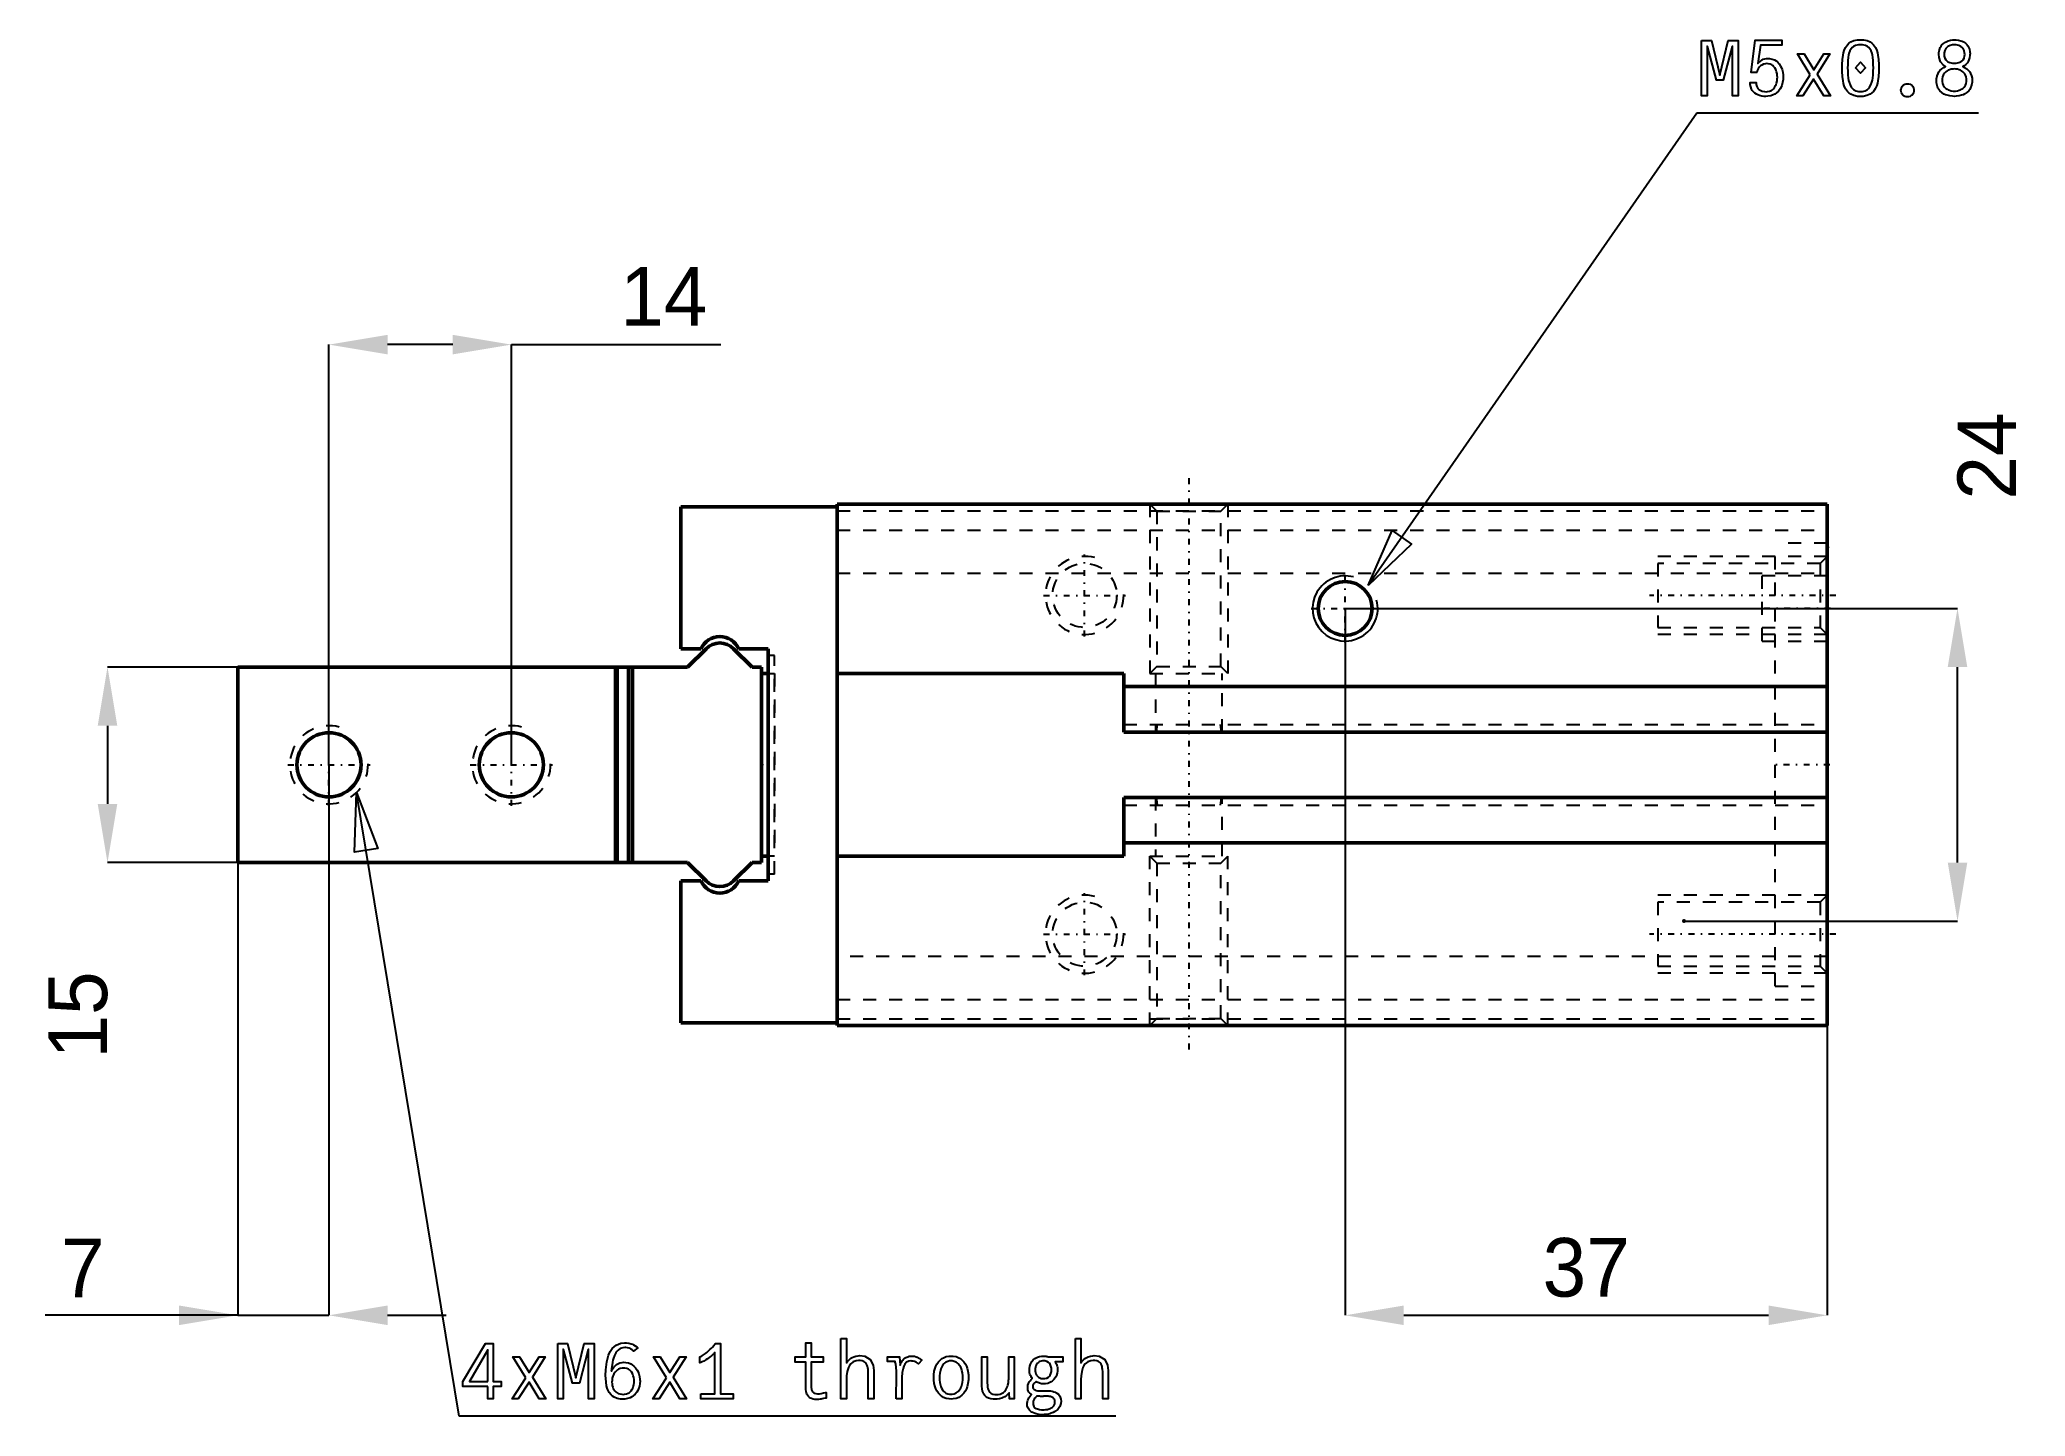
# Model space of a CAD drawing. Header units: millimetres. Extents: x -137 to 15, y -50 to 56.
import ezdxf

# ---------------------------------------------------------------- set-up
doc = ezdxf.new("R2010")
doc.units = ezdxf.units.MM
doc.linetypes.add('Center', pattern=[1.5, 0.45, -0.5, 0.05, -0.5])
doc.linetypes.add('Dashed', pattern=[2, 1, -1])
for name, color, linetype, lineweight in [('2d ConnectionPoints', 7, 'Continuous', 50), ('AM_0', 7, 'Continuous', 50), ('AM_4', 3, 'Continuous', 25), ('AM_5', 3, 'Continuous', 25), ('AM_7', 7, 'Center', 25), ('AM_9', 6, 'Dashed', 25)]:
    doc.layers.add(name, color=color, linetype=linetype, lineweight=lineweight)
doc.dimstyles.new('ISO-25', dxfattribs={"dimtxt": 2.5, "dimasz": 2.5, "dimexe": 1.25, "dimexo": 0.625, "dimtad": 1, "dimtxsty": 'Standard', "dimcen": 2.5, "dimadec": 0, "dimazin": 0, "dimtfac": 1, "dimtmove": 0, "dimatfit": 3, "dimfxl": 0, "dimarcsym": 0})

# ---------------------------------------------------------------- blocks, each defined once
blk = doc.blocks.new('1_MHZ2_32S_Finger_0__0_in_MHZ2_32S_48_0__2')
at = {"layer": 'AM_0'}
for p, q in [((-87.47, 7.5), (-86.06, 8.91)), ((-83.94, 8.91), (-82.53, 7.5)), ((-122, -7.5), (-122, 7.5)), ((-122, 7.5), (-87.47, 7.5)), ((-93, -7.5), (-93, 7.5)), ((-92, 7.5), (-92, -7.5)), ((-91.7, -7.5), (-91.7, 7.5)), ((-82.53, 7.5), (-81.8, 7.5)), ((-81.8, 7.5), (-81.8, -7.5)), ((-81.8, 7), (-81.3, 7)), ((-87.47, -7.5), (-122, -7.5)), ((-86.06, -8.91), (-87.47, -7.5)), ((-82.53, -7.5), (-83.94, -8.91)), ((-81.8, -7.5), (-82.53, -7.5)), ((-81.3, -7), (-81.8, -7))]:
    blk.add_line(p, q, dxfattribs=at)
for centre in [(-115, 0), (-101, 0)]:
    blk.add_circle(centre, 2.46, dxfattribs=at)
for centre, start, end in [((-85, 7.85), 45.0016, 134.97), ((-85, -7.85), 225.03, 314.9984)]:
    blk.add_arc(centre, 1.5, start, end, dxfattribs=at)
at = {"layer": 'AM_4'}
blk.add_line((-92.8, -7.5), (-92.8, 7.5), dxfattribs=at)
at = {"layer": 'AM_5', "linetype": 'Dashed'}
for centre in [(-115, 0), (-101, 0)]:
    blk.add_arc(centre, 3, 75, 15, dxfattribs=at)
at = {"layer": 'AM_7'}
for p, q in [((-115, -3.15), (-115, 3.15)), ((-101, -3.15), (-101, 3.15)), ((-118.15, 0), (-111.85, 0)), ((-104.15, 0), (-97.85, 0))]:
    blk.add_line(p, q, dxfattribs=at)
at = {"layer": 'AM_9'}
for p, q in [((-81.3, 7), (-80.8, 7)), ((-80.8, 7), (-80.8, -7)), ((-80.8, -7), (-81.3, -7))]:
    blk.add_line(p, q, dxfattribs=at)
blk = doc.blocks.new('2_MHZ2_32S_Body_0__0_in_MHZ2_32S_48_0__2')
at = {"layer": 'AM_0'}
for p, q in [((-76, 20), (0, 20)), ((-76, -20), (-76, 20)), ((0, -20), (0, 20)), ((-76, 19.8), (-88, 19.8)), ((-88, 19.8), (-88, 8.9)), ((-88, 8.9), (-86.45, 8.9)), ((-83.55, 8.9), (-81.3, 8.9)), ((-81.3, 8.9), (-81.3, -8.9)), ((-54, 7), (-76, 7)), ((-54, 2.5), (-54, 7)), ((-54, 6), (0, 6)), ((-54, 2.5), (0, 2.5)), ((-54, -7), (-54, -2.5)), ((-54, -2.5), (0, -2.5)), ((-54, -6), (0, -6)), ((-76, -7), (-54, -7)), ((-88, -8.9), (-88, -19.8)), ((-86.45, -8.9), (-88, -8.9)), ((-81.3, -8.9), (-83.55, -8.9)), ((-88, -19.8), (-76, -19.8)), ((-76, -20), (0, -20))]:
    blk.add_line(p, q, dxfattribs=at)
blk.add_circle((-37, 12), 2.07, dxfattribs=at)
for centre, start, end in [((-85, 8.25), 24.1783, 155.8217), ((-85, -8.25), 204.1783, 335.8217)]:
    blk.add_arc(centre, 1.59, start, end, dxfattribs=at)
at = {"layer": 'AM_5', "linetype": 'Dashed'}
for p, q in [((-52, 20), (-52, 7)), ((-46, 20), (-46, 7)), ((0, 16), (-13, 16)), ((0, 10), (-13, 10)), ((-52, -20), (-52, -7)), ((-46, -20), (-46, -7)), ((0, -10), (-13, -10)), ((0, -16), (-13, -16))]:
    blk.add_line(p, q, dxfattribs=at)
for centre in [(-57, 13), (-57, -13)]:
    blk.add_arc(centre, 3, 75, 15, dxfattribs=at)
at = {"layer": 'AM_5'}
blk.add_arc((-37, 12), 2.5, 75, 15, dxfattribs=at)
at = {"layer": 'AM_7'}
for p, q in [((-49, 22), (-49, -22)), ((-57, 9.85), (-57, 16.15)), ((-37, 9.38), (-37, 14.62)), ((-60.15, 13), (-53.85, 13)), ((0.65, 13), (-13.65, 13)), ((-39.62, 12), (-34.38, 12)), ((0.25, 12), (-5.25, 12)), ((0.2, 0), (-4.2, 0)), ((-57, -16.15), (-57, -9.85)), ((-60.15, -13), (-53.85, -13)), ((0.65, -13), (-13.65, -13))]:
    blk.add_line(p, q, dxfattribs=at)
at = {"layer": 'AM_9'}
for p, q in [((-52, 20), (-51.46, 19.46)), ((-46.54, 19.46), (-46, 20)), ((-76, 19.5), (0, 19.5)), ((-51.46, 19.46), (-51.46, 7.54)), ((-51.46, 19.46), (-46.54, 19.46)), ((-46.54, 7.54), (-46.54, 19.46)), ((-76, 18.02), (0, 18.02)), ((-4, -17), (-4, 17)), ((0, 17), (-4, 17)), ((-0.54, 15.46), (-13, 15.46)), ((-13, 15.46), (-13, 10.54)), ((0, 16), (-0.54, 15.46)), ((-0.54, 15.46), (-0.54, 10.54)), ((-76, 14.7), (0, 14.7)), ((-5, 9.5), (-5, 14.5)), ((0, 14.5), (-5, 14.5)), ((-13, 10.54), (-0.54, 10.54)), ((-5, 9.5), (0, 9.5)), ((-0.54, 10.54), (0, 10)), ((-80.8, 8.4), (-81.3, 8.4)), ((-80.8, -8.4), (-80.8, 8.4)), ((-51.46, 7.54), (-52, 7)), ((-52, 7), (-46, 7)), ((-51.55, 7), (-51.55, 2.5)), ((-51.46, 7.54), (-46.54, 7.54)), ((-46, 7), (-46.54, 7.54)), ((-46.45, 2.5), (-46.45, 7)), ((-54, 3.1), (0, 3.1)), ((-51.55, -2.5), (-51.55, -7)), ((-46.45, -7), (-46.45, -2.5)), ((-54, -3.1), (0, -3.1)), ((-52, -7), (-46, -7)), ((-52, -7), (-51.46, -7.54)), ((-51.46, -7.54), (-51.46, -19.46)), ((-51.46, -7.54), (-46.54, -7.54)), ((-46.54, -7.54), (-46, -7)), ((-46.54, -19.46), (-46.54, -7.54)), ((-80.8, -8.4), (-81.3, -8.4)), ((-0.54, -10.54), (-13, -10.54)), ((-13, -10.54), (-13, -15.46)), ((0, -10), (-0.54, -10.54)), ((-0.54, -10.54), (-0.54, -15.46)), ((0, -14.7), (-76, -14.7)), ((-13, -15.46), (-0.54, -15.46)), ((-0.54, -15.46), (0, -16)), ((-76, -18.02), (0, -18.02)), ((-4, -17), (0, -17)), ((-76, -19.5), (0, -19.5)), ((-51.46, -19.46), (-52, -20)), ((-51.46, -19.46), (-46.54, -19.46)), ((-46, -20), (-46.54, -19.46))]:
    blk.add_line(p, q, dxfattribs=at)
for points in [[(-51.42, 3.1), (-51.48, 2.73), (-51.51, 2.5)], [(-46.49, 2.5), (-46.54, 2.88), (-46.58, 3.1)], [(-51.51, -2.5), (-51.46, -2.88), (-51.42, -3.1)], [(-46.58, -3.1), (-46.52, -2.73), (-46.49, -2.5)]]:
    blk.add_lwpolyline(points, dxfattribs=at)
for centre in [(-57, 13), (-57, -13)]:
    blk.add_circle(centre, 2.46, dxfattribs=at)
blk = doc.blocks.new('*D3')
at = {"layer": 'AM_5', "color": 0, "lineweight": -2}
for p, q in [((-37, 12), (-37, -42.25)), ((0, -20), (0, -42.25)), ((-32.5, -42.25), (-4.5, -42.25))]:
    blk.add_line(p, q, dxfattribs=at)
at = {"layer": 'AM_5', "color": 0}
for points in [[(-32.5, -41.5), (-32.5, -43), (-37, -42.25)], [(-4.5, -43), (-4.5, -41.5), (0, -42.25)]]:
    blk.add_solid(points, dxfattribs=at)
at = {"layer": 'Defpoints', "color": 0}
for p in [(-37, 12), (0, -20), (0, -42.25)]:
    blk.add_point(p, dxfattribs=at)
at = {"layer": 'AM_5', "color": 0, "insert": (-18.5, -38.6), "char_height": 4.5, "attachment_point": 5}
blk.add_mtext('37', dxfattribs=at)
blk = doc.blocks.new('*D4')
at = {"layer": 'AM_5', "color": 0, "lineweight": -2}
for p, q in [((-115, 0), (-115, 32.25)), ((-105.5, 32.25), (-110.5, 32.25)), ((-101, 0), (-101, 32.25)), ((-101, 32.25), (-84.93, 32.25))]:
    blk.add_line(p, q, dxfattribs=at)
at = {"layer": 'AM_5', "color": 0}
for points in [[(-110.5, 33), (-110.5, 31.5), (-115, 32.25)], [(-105.5, 31.5), (-105.5, 33), (-101, 32.25)]]:
    blk.add_solid(points, dxfattribs=at)
at = {"layer": 'Defpoints', "color": 0}
for p in [(-115, 32.25), (-115, 0), (-101, 0)]:
    blk.add_point(p, dxfattribs=at)
at = {"layer": 'AM_5', "color": 0, "insert": (-89.3, 35.95), "char_height": 4.5, "attachment_point": 5}
blk.add_mtext('14', dxfattribs=at)
blk = doc.blocks.new('*D5')
at = {"layer": 'AM_5', "color": 0, "lineweight": -2}
for p, q in [((-122, 7.5), (-122, -42.25)), ((-115, 0), (-115, -42.25)), ((-122, -42.25), (-136.78, -42.25)), ((-126.5, -42.25), (-131, -42.25)), ((-122, -42.25), (-115, -42.25)), ((-110.5, -42.25), (-106, -42.25))]:
    blk.add_line(p, q, dxfattribs=at)
at = {"layer": 'AM_5', "color": 0}
for points in [[(-126.5, -43), (-126.5, -41.5), (-122, -42.25)], [(-110.5, -41.5), (-110.5, -43), (-115, -42.25)]]:
    blk.add_solid(points, dxfattribs=at)
at = {"layer": 'Defpoints', "color": 0}
for p in [(-122, 7.5), (-115, 0), (-115, -42.25)]:
    blk.add_point(p, dxfattribs=at)
at = {"layer": 'AM_5', "color": 0, "insert": (-133.89, -38.61), "char_height": 4.5, "attachment_point": 5}
blk.add_mtext('7', dxfattribs=at)
blk = doc.blocks.new('*D6')
at = {"layer": 'AM_5', "color": 0, "lineweight": -2}
for p, q in [((-37, 12), (10, 12)), ((10, -7.5), (10, 7.5)), ((-11, -12), (10, -12))]:
    blk.add_line(p, q, dxfattribs=at)
at = {"layer": 'AM_5', "color": 0}
for points in [[(10.75, 7.5), (9.25, 7.5), (10, 12)], [(9.25, -7.5), (10.75, -7.5), (10, -12)]]:
    blk.add_solid(points, dxfattribs=at)
at = {"layer": 'Defpoints', "color": 0}
for p in [(-37, 12), (10, 12), (-11, -12)]:
    blk.add_point(p, dxfattribs=at)
at = {"layer": 'AM_5', "color": 0, "insert": (12.25, 23.7), "char_height": 4.5, "attachment_point": 5, "rotation": 90}
blk.add_mtext('24', dxfattribs=at)
blk = doc.blocks.new('*D7')
at = {"layer": 'AM_5', "color": 0, "lineweight": -2}
for p, q in [((-122, 7.5), (-132, 7.5)), ((-132, 3), (-132, -3)), ((-122, -7.5), (-132, -7.5))]:
    blk.add_line(p, q, dxfattribs=at)
at = {"layer": 'AM_5', "color": 0}
for points in [[(-131.25, 3), (-132.75, 3), (-132, 7.5)], [(-132.75, -3), (-131.25, -3), (-132, -7.5)]]:
    blk.add_solid(points, dxfattribs=at)
at = {"layer": 'Defpoints', "color": 0}
for p in [(-122, 7.5), (-132, -7.5), (-122, -7.5)]:
    blk.add_point(p, dxfattribs=at)
at = {"layer": 'AM_5', "color": 0, "insert": (-134.25, -19.2), "char_height": 4.5, "attachment_point": 5, "rotation": 90}
blk.add_mtext('15', dxfattribs=at)

msp = doc.modelspace()

# ---------------------------------------------------------------- linework, layer by layer
at = {"layer": '2d ConnectionPoints'}
for p in [(0, 16.7), (0, 16.7), (-81.8, 0), (-81.8, 0), (0, 0), (0, 0), (-11, -12)]:
    msp.add_point(p, dxfattribs=at)
at = {"layer": 'AM_5'}
for p, q in [((-10, 50), (-35.232, 13.768)), ((11.6, 50), (-10, 50)), ((-105, -50), (-112.879, -2.121)), ((-54.6, -50), (-105, -50))]:
    msp.add_line(p, q, dxfattribs=at)
for points in [[(-9.646, 55.591), (-8.891, 55.591), (-8.248, 52.941), (-7.61, 55.591), (-6.844, 55.591), (-6.844, 51.35), (-7.277, 51.35), (-7.277, 55.147), (-7.306, 55.132), (-7.979, 52.549), (-8.511, 52.549), (-9.193, 55.132), (-9.213, 55.144), (-9.213, 51.35), (-9.646, 51.35), (-9.646, 55.591)], [(-4.706, 51.297), (-4.706, 51.297), (-4.838, 51.302), (-5.027, 51.326), (-5.027, 51.326), (-5.203, 51.369), (-5.315, 51.41), (-5.315, 51.41), (-5.419, 51.46), (-5.559, 51.554), (-5.559, 51.554), (-5.68, 51.67), (-5.749, 51.76), (-5.749, 51.76), (-5.808, 51.859), (-5.871, 52.027), (-5.871, 52.027), (-5.905, 52.217), (-5.912, 52.356), (-5.455, 52.356), (-5.455, 52.356), (-5.447, 52.225), (-5.402, 52.053), (-5.402, 52.053), (-5.32, 51.913), (-5.243, 51.836), (-5.243, 51.836), (-5.153, 51.772), (-4.999, 51.704), (-4.999, 51.704), (-4.821, 51.667), (-4.689, 51.66), (-4.689, 51.66), (-4.576, 51.666), (-4.421, 51.699), (-4.421, 51.699), (-4.285, 51.759), (-4.203, 51.815), (-4.203, 51.815), (-4.13, 51.881), (-4.036, 51.994), (-4.036, 51.994), (-3.96, 52.125), (-3.92, 52.222), (-3.92, 52.222), (-3.887, 52.324), (-3.852, 52.485), (-3.852, 52.485), (-3.833, 52.654), (-3.829, 52.772), (-3.829, 52.772), (-3.832, 52.879), (-3.851, 53.035), (-3.851, 53.035), (-3.885, 53.185), (-3.917, 53.282), (-3.917, 53.282), (-3.955, 53.374), (-4.027, 53.497), (-4.027, 53.497), (-4.115, 53.604), (-4.183, 53.667), (-4.183, 53.667), (-4.258, 53.719), (-4.382, 53.776), (-4.382, 53.776), (-4.523, 53.807), (-4.625, 53.813), (-4.625, 53.813), (-4.733, 53.806), (-4.886, 53.768), (-4.886, 53.768), (-5.028, 53.699), (-5.116, 53.634), (-5.116, 53.634), (-5.196, 53.558), (-5.294, 53.423), (-5.294, 53.423), (-5.368, 53.265), (-5.403, 53.146), (-5.847, 53.146), (-5.543, 55.603), (-3.478, 55.603), (-3.478, 55.223), (-5.128, 55.223), (-5.315, 53.816), (-5.315, 53.816), (-5.253, 53.891), (-5.156, 53.99), (-5.156, 53.99), (-5.055, 54.071), (-4.984, 54.116), (-4.984, 54.116), (-4.91, 54.152), (-4.791, 54.191), (-4.791, 54.191), (-4.66, 54.212), (-4.566, 54.217), (-4.566, 54.217), (-4.423, 54.209), (-4.222, 54.168), (-4.222, 54.168), (-4.04, 54.093), (-3.928, 54.023), (-3.928, 54.023), (-3.826, 53.941), (-3.691, 53.796), (-3.691, 53.796), (-3.58, 53.626), (-3.519, 53.498), (-3.519, 53.498), (-3.468, 53.363), (-3.414, 53.148), (-3.414, 53.148), (-3.384, 52.919), (-3.378, 52.76), (-3.378, 52.76), (-3.385, 52.592), (-3.42, 52.354), (-3.42, 52.354), (-3.485, 52.135), (-3.545, 51.998), (-3.545, 51.998), (-3.617, 51.871), (-3.746, 51.703), (-3.746, 51.703), (-3.898, 51.561), (-4.013, 51.482), (-4.013, 51.482), (-4.137, 51.415), (-4.337, 51.343), (-4.337, 51.343), (-4.553, 51.305), (-4.706, 51.297)], [(2.552, 51.291), (2.552, 51.291), (2.331, 51.302), (2.041, 51.359), (2.041, 51.359), (1.8, 51.464), (1.666, 51.561), (1.666, 51.561), (1.551, 51.676), (1.409, 51.88), (1.409, 51.88), (1.303, 52.119), (1.252, 52.299), (1.252, 52.299), (1.213, 52.497), (1.172, 52.83), (1.172, 52.83), (1.149, 53.208), (1.145, 53.485), (1.145, 53.485), (1.149, 53.756), (1.172, 54.126), (1.172, 54.126), (1.214, 54.454), (1.253, 54.649), (1.253, 54.649), (1.305, 54.828), (1.412, 55.065), (1.412, 55.065), (1.555, 55.267), (1.67, 55.382), (1.67, 55.382), (1.804, 55.478), (2.045, 55.583), (2.045, 55.583), (2.333, 55.639), (2.552, 55.65), (2.552, 55.65), (2.772, 55.639), (3.061, 55.583), (3.061, 55.583), (3.303, 55.478), (3.437, 55.382), (3.437, 55.382), (3.552, 55.267), (3.696, 55.065), (3.696, 55.065), (3.803, 54.828), (3.855, 54.651), (3.855, 54.651), (3.895, 54.456), (3.937, 54.128), (3.937, 54.128), (3.96, 53.757), (3.965, 53.485), (3.965, 53.485), (3.96, 53.213), (3.936, 52.838), (3.936, 52.838), (3.892, 52.505), (3.851, 52.306), (3.851, 52.306), (3.797, 52.125), (3.688, 51.883), (3.688, 51.883), (3.543, 51.678), (3.427, 51.562), (3.427, 51.562), (3.292, 51.465), (3.053, 51.359), (3.053, 51.359), (2.768, 51.302), (2.552, 51.291)], [(2.552, 51.678), (2.552, 51.678), (2.706, 51.687), (2.909, 51.736), (2.909, 51.736), (3.079, 51.827), (3.174, 51.912), (3.174, 51.912), (3.255, 52.011), (3.356, 52.184), (3.356, 52.184), (3.431, 52.385), (3.466, 52.535), (3.466, 52.535), (3.493, 52.697), (3.522, 52.967), (3.522, 52.967), (3.538, 53.268), (3.541, 53.485), (3.541, 53.485), (3.538, 53.716), (3.524, 54.027), (3.524, 54.027), (3.499, 54.298), (3.475, 54.455), (3.475, 54.455), (3.443, 54.597), (3.372, 54.787), (3.372, 54.787), (3.274, 54.949), (3.194, 55.041), (3.194, 55.041), (3.1, 55.119), (2.926, 55.204), (2.926, 55.204), (2.714, 55.249), (2.552, 55.258), (2.552, 55.258), (2.391, 55.249), (2.181, 55.204), (2.181, 55.204), (2.008, 55.119), (1.914, 55.041), (1.914, 55.041), (1.835, 54.949), (1.738, 54.787), (1.738, 54.787), (1.667, 54.597), (1.635, 54.455), (1.635, 54.455), (1.611, 54.298), (1.586, 54.027), (1.586, 54.027), (1.572, 53.716), (1.569, 53.485), (1.569, 53.485), (1.572, 53.266), (1.587, 52.963), (1.587, 52.963), (1.615, 52.693), (1.641, 52.532), (1.641, 52.532), (1.675, 52.383), (1.749, 52.184), (1.749, 52.184), (1.848, 52.011), (1.929, 51.912), (1.929, 51.912), (2.023, 51.827), (2.193, 51.736), (2.193, 51.736), (2.397, 51.687), (2.552, 51.678)], [(9.761, 51.303), (9.761, 51.303), (9.614, 51.308), (9.402, 51.334), (9.402, 51.334), (9.201, 51.383), (9.073, 51.428), (9.073, 51.428), (8.953, 51.483), (8.791, 51.588), (8.791, 51.588), (8.651, 51.719), (8.57, 51.821), (8.57, 51.821), (8.502, 51.934), (8.428, 52.126), (8.428, 52.126), (8.388, 52.343), (8.38, 52.502), (8.38, 52.502), (8.388, 52.655), (8.428, 52.867), (8.428, 52.867), (8.503, 53.058), (8.572, 53.175), (8.572, 53.175), (8.654, 53.281), (8.796, 53.418), (8.796, 53.418), (8.962, 53.527), (9.085, 53.585), (9.085, 53.585), (8.899, 53.712), (8.697, 53.961), (8.697, 53.961), (8.588, 54.28), (8.567, 54.532), (8.567, 54.532), (8.574, 54.674), (8.61, 54.87), (8.61, 54.87), (8.676, 55.044), (8.737, 55.15), (8.737, 55.15), (8.809, 55.245), (8.933, 55.369), (8.933, 55.369), (9.075, 55.471), (9.18, 55.525), (9.18, 55.525), (9.291, 55.57), (9.462, 55.619), (9.462, 55.619), (9.639, 55.645), (9.761, 55.65), (9.761, 55.65), (9.889, 55.645), (10.072, 55.621), (10.072, 55.621), (10.247, 55.576), (10.358, 55.534), (10.358, 55.534), (10.462, 55.483), (10.603, 55.388), (10.603, 55.388), (10.724, 55.271), (10.795, 55.18), (10.795, 55.18), (10.854, 55.08), (10.919, 54.914), (10.919, 54.914), (10.953, 54.727), (10.96, 54.591), (10.96, 54.591), (10.954, 54.457), (10.924, 54.269), (10.924, 54.269), (10.868, 54.095), (10.817, 53.987), (10.817, 53.987), (10.755, 53.887), (10.643, 53.756), (10.643, 53.756), (10.511, 53.648), (10.41, 53.588), (10.41, 53.588), (10.536, 53.526), (10.705, 53.415), (10.705, 53.415), (10.85, 53.281), (10.934, 53.178), (10.934, 53.178), (11.004, 53.067), (11.081, 52.888), (11.081, 52.888), (11.122, 52.693), (11.13, 52.555), (11.13, 52.555), (11.122, 52.387), (11.082, 52.158), (11.082, 52.158), (11.008, 51.957), (10.94, 51.838), (10.94, 51.838), (10.859, 51.732), (10.72, 51.596), (10.72, 51.596), (10.56, 51.487), (10.441, 51.43), (10.441, 51.43), (10.315, 51.385), (10.117, 51.335), (10.117, 51.335), (9.907, 51.308), (9.761, 51.303)], [(9.761, 53.845), (9.761, 53.845), (9.904, 53.852), (10.094, 53.89), (10.094, 53.89), (10.255, 53.959), (10.346, 54.023), (10.346, 54.023), (10.422, 54.1), (10.504, 54.236), (10.504, 54.236), (10.548, 54.395), (10.556, 54.515), (10.556, 54.515), (10.548, 54.648), (10.505, 54.825), (10.505, 54.825), (10.425, 54.974), (10.352, 55.059), (10.352, 55.059), (10.263, 55.129), (10.102, 55.206), (10.102, 55.206), (9.908, 55.247), (9.761, 55.255), (9.761, 55.255), (9.618, 55.247), (9.429, 55.205), (9.429, 55.205), (9.27, 55.128), (9.182, 55.056), (9.182, 55.056), (9.108, 54.97), (9.028, 54.818), (9.028, 54.818), (8.985, 54.639), (8.977, 54.503), (8.977, 54.503), (8.985, 54.385), (9.027, 54.227), (9.027, 54.227), (9.105, 54.094), (9.177, 54.019), (9.177, 54.019), (9.265, 53.956), (9.423, 53.889), (9.423, 53.889), (9.615, 53.852), (9.761, 53.845)], [(-1.297, 52.956), (-2.285, 54.568), (-1.773, 54.568), (-1.036, 53.348), (-0.261, 54.568), (0.204, 54.568), (-0.773, 52.994), (0.251, 51.35), (-0.267, 51.35), (-1.045, 52.614), (-1.867, 51.35), (-2.341, 51.35), (-1.297, 52.956)], [(2.16, 53.485), (2.552, 53.924), (2.944, 53.485), (2.552, 53.087), (2.16, 53.485)], [(9.761, 51.707), (9.761, 51.707), (9.858, 51.711), (9.999, 51.73), (9.999, 51.73), (10.133, 51.767), (10.22, 51.8), (10.22, 51.8), (10.302, 51.842), (10.413, 51.918), (10.413, 51.918), (10.508, 52.012), (10.564, 52.084), (10.564, 52.084), (10.611, 52.164), (10.661, 52.296), (10.661, 52.296), (10.689, 52.443), (10.694, 52.549), (10.694, 52.549), (10.689, 52.658), (10.662, 52.808), (10.662, 52.808), (10.612, 52.941), (10.565, 53.022), (10.565, 53.022), (10.51, 53.094), (10.416, 53.189), (10.416, 53.189), (10.306, 53.266), (10.224, 53.308), (10.224, 53.308), (10.138, 53.343), (10.003, 53.38), (10.003, 53.38), (9.86, 53.4), (9.761, 53.403), (9.761, 53.403), (9.66, 53.399), (9.514, 53.378), (9.514, 53.378), (9.376, 53.339), (9.288, 53.302), (9.288, 53.302), (9.206, 53.258), (9.095, 53.178), (9.095, 53.178), (9.001, 53.081), (8.946, 53.007), (8.946, 53.007), (8.9, 52.926), (8.851, 52.792), (8.851, 52.792), (8.824, 52.644), (8.819, 52.538), (8.819, 52.538), (8.824, 52.433), (8.851, 52.289), (8.851, 52.289), (8.901, 52.159), (8.948, 52.081), (8.948, 52.081), (9.003, 52.01), (9.098, 51.917), (9.098, 51.917), (9.208, 51.842), (9.29, 51.8), (9.29, 51.8), (9.377, 51.767), (9.514, 51.73), (9.514, 51.73), (9.66, 51.711), (9.761, 51.707)], [(6.152, 51.268), (6.152, 51.268), (6.067, 51.274), (5.952, 51.302), (5.952, 51.302), (5.853, 51.355), (5.795, 51.404), (5.795, 51.404), (5.747, 51.462), (5.694, 51.562), (5.694, 51.562), (5.666, 51.679), (5.661, 51.765), (5.661, 51.765), (5.666, 51.852), (5.694, 51.968), (5.694, 51.968), (5.747, 52.069), (5.795, 52.127), (5.795, 52.127), (5.853, 52.176), (5.952, 52.229), (5.952, 52.229), (6.067, 52.257), (6.152, 52.263), (6.152, 52.263), (6.239, 52.257), (6.355, 52.229), (6.355, 52.229), (6.455, 52.176), (6.513, 52.127), (6.513, 52.127), (6.562, 52.069), (6.615, 51.968), (6.615, 51.968), (6.644, 51.852), (6.649, 51.765), (6.649, 51.765), (6.644, 51.68), (6.615, 51.564), (6.615, 51.564), (6.562, 51.464), (6.513, 51.406), (6.513, 51.406), (6.455, 51.356), (6.355, 51.302), (6.355, 51.302), (6.239, 51.274), (6.152, 51.268)], [(-35.232, 13.768), (-33.399, 17.975), (-31.922, 16.946), (-35.232, 13.768)], [(-112.879, -2.121), (-111.26, -6.415), (-113.036, -6.708), (-112.879, -2.121)], [(-75.7, -44.029), (-75.279, -44.029), (-75.279, -45.895), (-75.279, -45.895), (-75.205, -45.792), (-75.08, -45.658), (-75.08, -45.658), (-74.938, -45.546), (-74.834, -45.485), (-74.834, -45.485), (-74.725, -45.435), (-74.555, -45.38), (-74.555, -45.38), (-74.377, -45.35), (-74.255, -45.345), (-74.255, -45.345), (-73.872, -45.391), (-73.456, -45.633), (-73.456, -45.633), (-73.233, -46.082), (-73.19, -46.497), (-73.19, -48.65), (-73.611, -48.65), (-73.611, -46.684), (-73.611, -46.684), (-73.613, -46.569), (-73.623, -46.41), (-73.623, -46.41), (-73.641, -46.269), (-73.658, -46.184), (-73.658, -46.184), (-73.681, -46.106), (-73.733, -46), (-73.733, -46), (-73.805, -45.906), (-73.864, -45.851), (-73.864, -45.851), (-73.935, -45.803), (-74.064, -45.752), (-74.064, -45.752), (-74.221, -45.724), (-74.343, -45.719), (-74.343, -45.719), (-74.527, -45.734), (-74.765, -45.814), (-74.765, -45.814), (-74.955, -45.963), (-75.055, -46.099), (-75.055, -46.099), (-75.135, -46.264), (-75.223, -46.557), (-75.223, -46.557), (-75.27, -46.906), (-75.279, -47.17), (-75.279, -48.65), (-75.7, -48.65), (-75.7, -44.029)], [(-57.7, -44.029), (-57.279, -44.029), (-57.279, -45.895), (-57.279, -45.895), (-57.205, -45.792), (-57.08, -45.658), (-57.08, -45.658), (-56.938, -45.546), (-56.834, -45.485), (-56.834, -45.485), (-56.725, -45.435), (-56.555, -45.38), (-56.555, -45.38), (-56.377, -45.35), (-56.255, -45.345), (-56.255, -45.345), (-55.872, -45.391), (-55.456, -45.633), (-55.456, -45.633), (-55.233, -46.082), (-55.19, -46.497), (-55.19, -48.65), (-55.611, -48.65), (-55.611, -46.684), (-55.611, -46.684), (-55.613, -46.569), (-55.623, -46.41), (-55.623, -46.41), (-55.641, -46.269), (-55.658, -46.184), (-55.658, -46.184), (-55.681, -46.106), (-55.733, -46), (-55.733, -46), (-55.805, -45.906), (-55.864, -45.851), (-55.864, -45.851), (-55.935, -45.803), (-56.064, -45.752), (-56.064, -45.752), (-56.221, -45.724), (-56.343, -45.719), (-56.343, -45.719), (-56.527, -45.734), (-56.765, -45.814), (-56.765, -45.814), (-56.955, -45.963), (-57.055, -46.099), (-57.055, -46.099), (-57.135, -46.264), (-57.223, -46.557), (-57.223, -46.557), (-57.27, -46.906), (-57.279, -47.17), (-57.279, -48.65), (-57.7, -48.65), (-57.7, -44.029)], [(-102.818, -47.714), (-104.713, -47.714), (-104.713, -47.334), (-102.988, -44.409), (-102.408, -44.409), (-102.408, -47.319), (-101.777, -47.319), (-101.777, -47.714), (-102.408, -47.714), (-102.408, -48.65), (-102.818, -48.65), (-102.818, -47.714)], [(-102.812, -47.319), (-102.812, -44.9), (-104.21, -47.319), (-102.812, -47.319)], [(-99.897, -47.044), (-100.885, -45.432), (-100.373, -45.432), (-99.636, -46.652), (-98.861, -45.432), (-98.396, -45.432), (-99.373, -47.006), (-98.349, -48.65), (-98.867, -48.65), (-99.645, -47.386), (-100.467, -48.65), (-100.941, -48.65), (-99.897, -47.044)], [(-97.446, -44.409), (-96.691, -44.409), (-96.048, -47.059), (-95.41, -44.409), (-94.644, -44.409), (-94.644, -48.65), (-95.077, -48.65), (-95.077, -44.853), (-95.106, -44.868), (-95.779, -47.451), (-96.311, -47.451), (-96.993, -44.868), (-97.013, -44.856), (-97.013, -48.65), (-97.446, -48.65), (-97.446, -44.409)], [(-92.43, -48.685), (-92.43, -48.685), (-92.629, -48.676), (-92.892, -48.628), (-92.892, -48.628), (-93.116, -48.538), (-93.242, -48.455), (-93.242, -48.455), (-93.352, -48.357), (-93.491, -48.184), (-93.491, -48.184), (-93.597, -47.981), (-93.65, -47.83), (-93.65, -47.83), (-93.691, -47.664), (-93.736, -47.392), (-93.736, -47.392), (-93.76, -47.09), (-93.764, -46.872), (-93.764, -46.872), (-93.75, -46.424), (-93.676, -45.827), (-93.676, -45.827), (-93.539, -45.322), (-93.412, -45.035), (-93.412, -45.035), (-93.255, -44.795), (-92.958, -44.535), (-92.958, -44.535), (-92.589, -44.394), (-92.302, -44.368), (-92.302, -44.368), (-92.164, -44.372), (-91.975, -44.393), (-91.975, -44.393), (-91.807, -44.433), (-91.708, -44.47), (-91.708, -44.47), (-91.616, -44.514), (-91.486, -44.589), (-91.486, -44.589), (-91.368, -44.677), (-91.295, -44.742), (-91.617, -45.005), (-91.617, -45.005), (-91.659, -44.957), (-91.733, -44.892), (-91.733, -44.892), (-91.821, -44.837), (-91.888, -44.805), (-91.888, -44.805), (-91.96, -44.778), (-92.078, -44.749), (-92.078, -44.749), (-92.208, -44.733), (-92.302, -44.73), (-92.302, -44.73), (-92.449, -44.742), (-92.646, -44.802), (-92.646, -44.802), (-92.812, -44.914), (-92.906, -45.017), (-92.906, -45.017), (-92.987, -45.136), (-93.09, -45.328), (-93.09, -45.328), (-93.167, -45.537), (-93.206, -45.686), (-93.206, -45.686), (-93.236, -45.841), (-93.275, -46.087), (-93.275, -46.087), (-93.305, -46.346), (-93.32, -46.526), (-93.32, -46.526), (-93.254, -46.401), (-93.144, -46.236), (-93.144, -46.236), (-93.018, -46.1), (-92.926, -46.025), (-92.926, -46.025), (-92.828, -45.963), (-92.668, -45.896), (-92.668, -45.896), (-92.495, -45.861), (-92.372, -45.854), (-92.372, -45.854), (-92.227, -45.862), (-92.022, -45.905), (-92.022, -45.905), (-91.834, -45.984), (-91.717, -46.057), (-91.717, -46.057), (-91.608, -46.144), (-91.465, -46.294), (-91.465, -46.294), (-91.346, -46.467), (-91.279, -46.597), (-91.279, -46.597), (-91.224, -46.733), (-91.164, -46.945), (-91.164, -46.945), (-91.132, -47.165), (-91.126, -47.316), (-91.126, -47.316), (-91.133, -47.474), (-91.168, -47.697), (-91.168, -47.697), (-91.233, -47.903), (-91.294, -48.031), (-91.294, -48.031), (-91.366, -48.15), (-91.495, -48.308), (-91.495, -48.308), (-91.646, -48.44), (-91.761, -48.514), (-91.761, -48.514), (-91.883, -48.576), (-92.077, -48.642), (-92.077, -48.642), (-92.285, -48.678), (-92.43, -48.685)], [(-89.097, -47.044), (-90.085, -45.432), (-89.573, -45.432), (-88.836, -46.652), (-88.061, -45.432), (-87.596, -45.432), (-88.573, -47.006), (-87.549, -48.65), (-88.067, -48.65), (-88.845, -47.386), (-89.667, -48.65), (-90.141, -48.65), (-89.097, -47.044)], [(-86.453, -48.276), (-85.377, -48.276), (-85.377, -45.111), (-85.377, -45.111), (-85.435, -45.169), (-85.532, -45.26), (-85.532, -45.26), (-85.643, -45.355), (-85.725, -45.421), (-85.725, -45.421), (-85.809, -45.486), (-85.937, -45.579), (-85.937, -45.579), (-86.065, -45.665), (-86.152, -45.719), (-86.152, -45.719), (-86.236, -45.768), (-86.353, -45.827), (-86.353, -45.827), (-86.459, -45.87), (-86.523, -45.889), (-86.523, -45.444), (-86.523, -45.444), (-86.443, -45.406), (-86.317, -45.334), (-86.317, -45.334), (-86.184, -45.244), (-86.092, -45.174), (-86.092, -45.174), (-85.999, -45.098), (-85.863, -44.982), (-85.863, -44.982), (-85.733, -44.861), (-85.649, -44.777), (-85.649, -44.777), (-85.569, -44.695), (-85.462, -44.58), (-85.462, -44.58), (-85.371, -44.474), (-85.318, -44.409), (-84.944, -44.409), (-84.944, -48.276), (-83.967, -48.276), (-83.967, -48.65), (-86.453, -48.65), (-86.453, -48.276)], [(-77.603, -48.714), (-77.603, -48.714), (-77.704, -48.71), (-77.844, -48.687), (-77.844, -48.687), (-77.968, -48.644), (-78.044, -48.605), (-78.044, -48.605), (-78.112, -48.557), (-78.201, -48.474), (-78.201, -48.474), (-78.274, -48.375), (-78.314, -48.3), (-78.314, -48.3), (-78.347, -48.22), (-78.382, -48.092), (-78.382, -48.092), (-78.401, -47.953), (-78.405, -47.854), (-78.405, -45.842), (-79.212, -45.842), (-79.212, -45.432), (-78.405, -45.432), (-78.405, -44.374), (-77.984, -44.374), (-77.984, -45.432), (-77.071, -45.432), (-77.071, -45.842), (-77.984, -45.842), (-77.984, -47.708), (-77.984, -47.708), (-77.982, -47.782), (-77.973, -47.883), (-77.973, -47.883), (-77.956, -47.97), (-77.941, -48.021), (-77.941, -48.021), (-77.921, -48.067), (-77.879, -48.127), (-77.879, -48.127), (-77.822, -48.177), (-77.776, -48.205), (-77.776, -48.205), (-77.722, -48.229), (-77.626, -48.254), (-77.626, -48.254), (-77.51, -48.267), (-77.422, -48.27), (-77.422, -48.27), (-77.357, -48.266), (-77.22, -48.246), (-77.22, -48.246), (-77.034, -48.21), (-76.884, -48.176), (-76.825, -48.164), (-76.825, -48.603), (-76.825, -48.603), (-76.909, -48.621), (-77.031, -48.646), (-77.031, -48.646), (-77.15, -48.669), (-77.227, -48.682), (-77.227, -48.682), (-77.304, -48.694), (-77.417, -48.706), (-77.417, -48.706), (-77.529, -48.713), (-77.603, -48.714)], [(-71.459, -48.65), (-71.459, -48.65), (-71.459, -48.518), (-71.456, -48.245), (-71.456, -48.245), (-71.452, -47.882), (-71.448, -47.591), (-71.442, -47), (-71.442, -47), (-71.442, -46.846), (-71.445, -46.64), (-71.445, -46.64), (-71.45, -46.466), (-71.455, -46.367), (-71.455, -46.367), (-71.46, -46.28), (-71.47, -46.167), (-71.47, -46.167), (-71.482, -46.075), (-71.49, -46.026), (-71.49, -46.026), (-71.499, -45.981), (-71.517, -45.913), (-71.517, -45.913), (-71.537, -45.843), (-71.553, -45.795), (-72.126, -45.795), (-72.126, -45.432), (-71.216, -45.432), (-71.149, -46.07), (-71.149, -46.07), (-71.126, -45.983), (-71.078, -45.862), (-71.078, -45.862), (-71.013, -45.754), (-70.962, -45.688), (-70.962, -45.688), (-70.905, -45.629), (-70.814, -45.551), (-70.814, -45.551), (-70.715, -45.488), (-70.645, -45.453), (-70.645, -45.453), (-70.573, -45.425), (-70.466, -45.394), (-70.466, -45.394), (-70.36, -45.377), (-70.289, -45.374), (-70.289, -45.374), (-70.202, -45.378), (-70.07, -45.397), (-70.07, -45.397), (-69.939, -45.432), (-69.852, -45.465), (-69.852, -45.465), (-69.768, -45.503), (-69.656, -45.568), (-69.656, -45.568), (-69.56, -45.642), (-69.505, -45.696), (-69.751, -45.982), (-69.751, -45.982), (-69.784, -45.95), (-69.846, -45.903), (-69.846, -45.903), (-69.923, -45.857), (-69.984, -45.827), (-69.984, -45.827), (-70.049, -45.801), (-70.154, -45.773), (-70.154, -45.773), (-70.268, -45.757), (-70.348, -45.754), (-70.348, -45.754), (-70.491, -45.77), (-70.671, -45.854), (-70.671, -45.854), (-70.81, -46.009), (-70.88, -46.152), (-70.88, -46.152), (-70.935, -46.326), (-70.994, -46.641), (-70.994, -46.641), (-71.026, -47.021), (-71.032, -47.31), (-71.032, -48.65), (-71.459, -48.65)], [(-67.245, -48.679), (-67.245, -48.679), (-67.4, -48.671), (-67.619, -48.628), (-67.619, -48.628), (-67.82, -48.548), (-67.944, -48.474), (-67.944, -48.474), (-68.059, -48.386), (-68.211, -48.227), (-68.211, -48.227), (-68.339, -48.037), (-68.411, -47.894), (-68.411, -47.894), (-68.47, -47.739), (-68.535, -47.487), (-68.535, -47.487), (-68.569, -47.213), (-68.576, -47.018), (-68.576, -47.018), (-68.569, -46.823), (-68.535, -46.55), (-68.535, -46.55), (-68.472, -46.3), (-68.414, -46.146), (-68.414, -46.146), (-68.343, -46.004), (-68.216, -45.818), (-68.216, -45.818), (-68.065, -45.661), (-67.95, -45.574), (-67.95, -45.574), (-67.825, -45.502), (-67.622, -45.424), (-67.622, -45.424), (-67.399, -45.382), (-67.239, -45.374), (-67.239, -45.374), (-67.081, -45.382), (-66.859, -45.424), (-66.859, -45.424), (-66.657, -45.502), (-66.533, -45.574), (-66.533, -45.574), (-66.418, -45.661), (-66.268, -45.818), (-66.268, -45.818), (-66.143, -46.004), (-66.074, -46.146), (-66.074, -46.146), (-66.016, -46.3), (-65.954, -46.55), (-65.954, -46.55), (-65.921, -46.823), (-65.914, -47.018), (-65.914, -47.018), (-65.921, -47.213), (-65.955, -47.487), (-65.955, -47.487), (-66.019, -47.739), (-66.078, -47.894), (-66.078, -47.894), (-66.149, -48.037), (-66.276, -48.227), (-66.276, -48.227), (-66.428, -48.386), (-66.543, -48.474), (-66.543, -48.474), (-66.667, -48.548), (-66.869, -48.628), (-66.869, -48.628), (-67.089, -48.671), (-67.245, -48.679)], [(-63.853, -48.691), (-63.853, -48.691), (-64.003, -48.686), (-64.204, -48.658), (-64.204, -48.658), (-64.376, -48.606), (-64.474, -48.558), (-64.474, -48.558), (-64.561, -48.5), (-64.67, -48.396), (-64.67, -48.396), (-64.756, -48.271), (-64.799, -48.176), (-64.799, -48.176), (-64.833, -48.072), (-64.87, -47.895), (-64.87, -47.895), (-64.89, -47.696), (-64.894, -47.55), (-64.894, -45.432), (-64.473, -45.432), (-64.473, -47.316), (-64.473, -47.316), (-64.471, -47.445), (-64.462, -47.619), (-64.462, -47.619), (-64.446, -47.771), (-64.43, -47.86), (-64.43, -47.86), (-64.409, -47.941), (-64.36, -48.052), (-64.36, -48.052), (-64.291, -48.149), (-64.234, -48.205), (-64.234, -48.205), (-64.167, -48.254), (-64.042, -48.306), (-64.042, -48.306), (-63.889, -48.335), (-63.771, -48.34), (-63.771, -48.34), (-63.645, -48.333), (-63.474, -48.296), (-63.474, -48.296), (-63.323, -48.228), (-63.234, -48.164), (-63.234, -48.164), (-63.154, -48.09), (-63.051, -47.964), (-63.051, -47.964), (-62.969, -47.82), (-62.925, -47.714), (-62.925, -47.714), (-62.891, -47.603), (-62.853, -47.43), (-62.853, -47.43), (-62.833, -47.252), (-62.829, -47.129), (-62.829, -45.432), (-62.408, -45.432), (-62.408, -47.954), (-62.408, -47.954), (-62.407, -48.078), (-62.406, -48.258), (-62.406, -48.258), (-62.402, -48.432), (-62.399, -48.545), (-62.396, -48.65), (-62.77, -48.65), (-62.794, -48.194), (-62.794, -48.194), (-62.865, -48.289), (-62.989, -48.413), (-62.989, -48.413), (-63.135, -48.514), (-63.243, -48.568), (-63.243, -48.568), (-63.358, -48.612), (-63.536, -48.66), (-63.536, -48.66), (-63.723, -48.686), (-63.853, -48.691)], [(-60.232, -49.879), (-60.232, -49.879), (-60.333, -49.876), (-60.48, -49.863), (-60.48, -49.863), (-60.623, -49.839), (-60.716, -49.817), (-60.716, -49.817), (-60.806, -49.79), (-60.932, -49.739), (-60.932, -49.739), (-61.049, -49.676), (-61.121, -49.627), (-61.121, -49.627), (-61.229, -49.536), (-61.345, -49.382), (-61.345, -49.382), (-61.408, -49.208), (-61.42, -49.08), (-61.42, -49.08), (-61.416, -48.997), (-61.395, -48.874), (-61.395, -48.874), (-61.355, -48.753), (-61.319, -48.673), (-61.319, -48.673), (-61.277, -48.596), (-61.207, -48.486), (-61.207, -48.486), (-61.13, -48.385), (-61.075, -48.322), (-61.075, -48.322), (-61.135, -48.282), (-61.212, -48.218), (-61.212, -48.218), (-61.271, -48.151), (-61.301, -48.104), (-61.301, -48.104), (-61.325, -48.055), (-61.351, -47.971), (-61.351, -47.971), (-61.364, -47.877), (-61.367, -47.808), (-61.367, -47.808), (-61.364, -47.72), (-61.348, -47.6), (-61.348, -47.6), (-61.319, -47.492), (-61.293, -47.427), (-61.293, -47.427), (-61.258, -47.365), (-61.191, -47.268), (-61.191, -47.268), (-61.103, -47.168), (-61.034, -47.1), (-61.034, -47.059), (-61.034, -47.059), (-61.068, -47.021), (-61.114, -46.956), (-61.114, -46.956), (-61.155, -46.88), (-61.18, -46.823), (-61.18, -46.823), (-61.201, -46.762), (-61.224, -46.658), (-61.224, -46.658), (-61.236, -46.543), (-61.238, -46.459), (-61.238, -46.459), (-61.233, -46.334), (-61.204, -46.156), (-61.204, -46.156), (-61.151, -45.993), (-61.102, -45.892), (-61.102, -45.892), (-61.044, -45.798), (-60.939, -45.673), (-60.939, -45.673), (-60.814, -45.569), (-60.719, -45.51), (-60.719, -45.51), (-60.617, -45.461), (-60.453, -45.408), (-60.453, -45.408), (-60.274, -45.379), (-60.147, -45.374), (-60.147, -45.374), (-60.108, -45.375), (-60.054, -45.377), (-60.054, -45.377), (-60.006, -45.382), (-59.978, -45.387), (-59.978, -45.387), (-59.95, -45.393), (-59.907, -45.405), (-59.907, -45.405), (-59.861, -45.42), (-59.829, -45.432), (-58.67, -45.432), (-58.67, -45.83), (-59.261, -45.83), (-59.261, -45.83), (-59.227, -45.874), (-59.181, -45.948), (-59.181, -45.948), (-59.143, -46.031), (-59.122, -46.091), (-59.122, -46.091), (-59.105, -46.153), (-59.086, -46.25), (-59.086, -46.25), (-59.076, -46.35), (-59.074, -46.418), (-59.074, -46.418), (-59.079, -46.534), (-59.106, -46.7), (-59.106, -46.7), (-59.156, -46.859), (-59.203, -46.961), (-59.203, -46.961), (-59.259, -47.057), (-59.359, -47.186), (-59.359, -47.186), (-59.481, -47.296), (-59.573, -47.36), (-59.573, -47.36), (-59.672, -47.414), (-59.833, -47.472), (-59.833, -47.472), (-60.008, -47.503), (-60.133, -47.509), (-60.133, -47.509), (-60.203, -47.507), (-60.301, -47.498), (-60.301, -47.498), (-60.393, -47.48), (-60.45, -47.464), (-60.45, -47.464), (-60.506, -47.445), (-60.588, -47.411), (-60.588, -47.411), (-60.67, -47.372), (-60.724, -47.343), (-60.724, -47.343), (-60.776, -47.377), (-60.842, -47.429), (-60.842, -47.429), (-60.896, -47.482), (-60.924, -47.518), (-60.924, -47.518), (-60.947, -47.555), (-60.971, -47.613), (-60.971, -47.613), (-60.984, -47.674), (-60.987, -47.717), (-60.987, -47.717), (-60.98, -47.786), (-60.944, -47.875), (-60.944, -47.875), (-60.878, -47.944), (-60.817, -47.98), (-60.817, -47.98), (-60.745, -48.009), (-60.621, -48.039), (-60.621, -48.039), (-60.478, -48.056), (-60.373, -48.059), (-60.057, -48.053), (-59.793, -48.047), (-59.793, -48.047), (-59.718, -48.049), (-59.606, -48.059), (-59.606, -48.059), (-59.497, -48.077), (-59.425, -48.094), (-59.425, -48.094), (-59.356, -48.114), (-59.261, -48.148), (-59.261, -48.148), (-59.177, -48.188), (-59.127, -48.217), (-59.127, -48.217), (-59.013, -48.304), (-58.89, -48.468), (-58.89, -48.468), (-58.823, -48.674), (-58.811, -48.834), (-58.811, -48.834), (-58.826, -49.016), (-58.907, -49.259), (-58.907, -49.259), (-59.058, -49.467), (-59.197, -49.586), (-59.197, -49.586), (-59.279, -49.64), (-59.414, -49.71), (-59.414, -49.71), (-59.563, -49.769), (-59.669, -49.802), (-59.669, -49.802), (-59.779, -49.83), (-59.947, -49.859), (-59.947, -49.859), (-60.117, -49.875), (-60.232, -49.879)], [(-92.425, -48.317), (-92.425, -48.317), (-92.319, -48.311), (-92.173, -48.284), (-92.173, -48.284), (-92.043, -48.234), (-91.964, -48.188), (-91.964, -48.188), (-91.892, -48.132), (-91.798, -48.034), (-91.798, -48.034), (-91.721, -47.917), (-91.679, -47.83), (-91.679, -47.83), (-91.644, -47.735), (-91.606, -47.582), (-91.606, -47.582), (-91.586, -47.416), (-91.582, -47.299), (-91.582, -47.299), (-91.586, -47.189), (-91.605, -47.032), (-91.605, -47.032), (-91.64, -46.885), (-91.673, -46.793), (-91.673, -46.793), (-91.713, -46.706), (-91.786, -46.591), (-91.786, -46.591), (-91.876, -46.492), (-91.945, -46.436), (-91.945, -46.436), (-92.021, -46.388), (-92.147, -46.337), (-92.147, -46.337), (-92.287, -46.309), (-92.389, -46.304), (-92.389, -46.304), (-92.495, -46.31), (-92.644, -46.339), (-92.644, -46.339), (-92.779, -46.394), (-92.862, -46.445), (-92.862, -46.445), (-92.938, -46.505), (-93.039, -46.61), (-93.039, -46.61), (-93.123, -46.734), (-93.17, -46.826), (-93.17, -46.826), (-93.209, -46.925), (-93.252, -47.083), (-93.252, -47.083), (-93.274, -47.251), (-93.279, -47.369), (-93.279, -47.369), (-93.275, -47.476), (-93.254, -47.629), (-93.254, -47.629), (-93.215, -47.77), (-93.179, -47.859), (-93.179, -47.859), (-93.136, -47.941), (-93.057, -48.05), (-93.057, -48.05), (-92.961, -48.143), (-92.888, -48.195), (-92.888, -48.195), (-92.808, -48.239), (-92.676, -48.286), (-92.676, -48.286), (-92.53, -48.312), (-92.425, -48.317)], [(-67.263, -48.311), (-67.263, -48.311), (-67.155, -48.305), (-67.005, -48.272), (-67.005, -48.272), (-66.867, -48.212), (-66.781, -48.157), (-66.781, -48.157), (-66.703, -48.09), (-66.598, -47.971), (-66.598, -47.971), (-66.51, -47.827), (-66.461, -47.718), (-66.461, -47.718), (-66.42, -47.6), (-66.376, -47.408), (-66.376, -47.408), (-66.352, -47.198), (-66.347, -47.047), (-66.347, -47.047), (-66.352, -46.891), (-66.375, -46.673), (-66.375, -46.673), (-66.419, -46.474), (-66.46, -46.352), (-66.46, -46.352), (-66.508, -46.24), (-66.596, -46.093), (-66.596, -46.093), (-66.7, -45.971), (-66.778, -45.903), (-66.778, -45.903), (-66.864, -45.848), (-67.003, -45.787), (-67.003, -45.787), (-67.154, -45.755), (-67.263, -45.748), (-67.263, -45.748), (-67.365, -45.755), (-67.51, -45.788), (-67.51, -45.788), (-67.643, -45.849), (-67.725, -45.905), (-67.725, -45.905), (-67.801, -45.973), (-67.901, -46.096), (-67.901, -46.096), (-67.986, -46.244), (-68.033, -46.357), (-68.033, -46.357), (-68.073, -46.479), (-68.116, -46.679), (-68.116, -46.679), (-68.139, -46.897), (-68.143, -47.053), (-68.143, -47.053), (-68.139, -47.203), (-68.116, -47.413), (-68.116, -47.413), (-68.073, -47.605), (-68.033, -47.723), (-68.033, -47.723), (-67.986, -47.831), (-67.901, -47.974), (-67.901, -47.974), (-67.801, -48.092), (-67.725, -48.159), (-67.725, -48.159), (-67.643, -48.213), (-67.51, -48.273), (-67.51, -48.273), (-67.365, -48.305), (-67.263, -48.311)], [(-60.156, -47.111), (-60.156, -47.111), (-60.045, -47.104), (-59.898, -47.066), (-59.898, -47.066), (-59.774, -46.994), (-59.704, -46.929), (-59.704, -46.929), (-59.646, -46.85), (-59.582, -46.713), (-59.582, -46.713), (-59.548, -46.551), (-59.542, -46.43), (-59.542, -46.43), (-59.548, -46.309), (-59.582, -46.147), (-59.582, -46.147), (-59.646, -46.008), (-59.704, -45.928), (-59.704, -45.928), (-59.774, -45.861), (-59.897, -45.789), (-59.897, -45.789), (-60.042, -45.75), (-60.15, -45.743), (-60.15, -45.743), (-60.224, -45.746), (-60.328, -45.763), (-60.328, -45.763), (-60.425, -45.796), (-60.485, -45.826), (-60.485, -45.826), (-60.542, -45.862), (-60.617, -45.928), (-60.617, -45.928), (-60.68, -46.006), (-60.716, -46.066), (-60.716, -46.066), (-60.746, -46.131), (-60.779, -46.236), (-60.779, -46.236), (-60.796, -46.351), (-60.8, -46.433), (-60.8, -46.433), (-60.796, -46.514), (-60.78, -46.627), (-60.78, -46.627), (-60.748, -46.73), (-60.719, -46.794), (-60.719, -46.794), (-60.684, -46.853), (-60.623, -46.93), (-60.623, -46.93), (-60.549, -46.994), (-60.494, -47.03), (-60.494, -47.03), (-60.434, -47.059), (-60.337, -47.091), (-60.337, -47.091), (-60.231, -47.108), (-60.156, -47.111)], [(-60.191, -49.498), (-60.191, -49.498), (-60.101, -49.496), (-59.974, -49.487), (-59.974, -49.487), (-59.858, -49.469), (-59.786, -49.453), (-59.786, -49.453), (-59.719, -49.433), (-59.628, -49.399), (-59.628, -49.399), (-59.548, -49.359), (-59.501, -49.329), (-59.501, -49.329), (-59.46, -49.297), (-59.405, -49.245), (-59.405, -49.245), (-59.359, -49.188), (-59.333, -49.147), (-59.333, -49.147), (-59.311, -49.104), (-59.288, -49.036), (-59.288, -49.036), (-59.275, -48.964), (-59.273, -48.913), (-59.273, -48.913), (-59.276, -48.853), (-59.294, -48.771), (-59.294, -48.771), (-59.326, -48.699), (-59.356, -48.656), (-59.356, -48.656), (-59.391, -48.617), (-59.452, -48.567), (-59.452, -48.567), (-59.521, -48.527), (-59.573, -48.505), (-59.573, -48.505), (-59.626, -48.488), (-59.71, -48.469), (-59.71, -48.469), (-59.796, -48.459), (-59.855, -48.457), (-59.855, -48.457), (-59.887, -48.457), (-59.935, -48.458), (-59.935, -48.458), (-59.98, -48.459), (-60.01, -48.46), (-60.01, -48.46), (-60.038, -48.461), (-60.079, -48.463), (-60.079, -48.463), (-60.116, -48.465), (-60.139, -48.466), (-60.139, -48.466), (-60.187, -48.469), (-60.253, -48.472), (-60.253, -48.472), (-60.31, -48.474), (-60.343, -48.474), (-60.343, -48.474), (-60.39, -48.473), (-60.471, -48.468), (-60.471, -48.468), (-60.565, -48.458), (-60.636, -48.448), (-60.636, -48.448), (-60.695, -48.485), (-60.773, -48.548), (-60.773, -48.548), (-60.838, -48.622), (-60.874, -48.678), (-60.874, -48.678), (-60.904, -48.737), (-60.937, -48.828), (-60.937, -48.828), (-60.954, -48.923), (-60.958, -48.989), (-60.958, -48.989), (-60.948, -49.102), (-60.899, -49.241), (-60.899, -49.241), (-60.809, -49.345), (-60.725, -49.394), (-60.725, -49.394), (-60.629, -49.432), (-60.475, -49.472), (-60.475, -49.472), (-60.309, -49.494), (-60.191, -49.498)]]:
    msp.add_lwpolyline(points, dxfattribs=at)

# ---------------------------------------------------------------- block references
for name in ['2_MHZ2_32S_Body_0__0_in_MHZ2_32S_48_0__2', '1_MHZ2_32S_Finger_0__0_in_MHZ2_32S_48_0__2']:
    msp.add_blockref(name, (0, 0))

# ---------------------------------------------------------------- dimensions: what is measured, and where the dimension line sits
for base, p1, p2, text, picture, middle in [((-115, 32.25), (-101, 0), (-115, 0), '14', '*D4', (-89.3, 32.25)), ((0, -42.25), (-37, 12), (0, -20), '37', '*D3', (-18.5, -42.25)), ((-115, -42.25), (-122, 7.5), (-115, 0), '7', '*D5', (-133.891, -42.25))]:
    dim = msp.add_linear_dim(base=base, p1=p1, p2=p2, text=text, dimstyle='ISO-25', override={"dimtxt": 4.5, "dimasz": 4.5, "dimexe": 0, "dimexo": 0, "dimgap": 1.35}, dxfattribs=at)
    dim.commit()
    dim.dimension.update_dxf_attribs({"geometry": picture, "text_midpoint": middle, "dimtype": 160})
for base, p1, p2, text, picture, middle in [((10, 12), (-11, -12), (-37, 12), '24', '*D6', (12.25, 23.7)), ((-132, -7.5), (-122, 7.5), (-122, -7.5), '15', '*D7', (-134.25, -19.2))]:
    dim = msp.add_linear_dim(base=base, p1=p1, p2=p2, angle=90, text=text, dimstyle='ISO-25', override={"dimtxt": 4.5, "dimasz": 4.5, "dimexe": 0, "dimexo": 0, "dimgap": 1.35}, dxfattribs=at)
    dim.commit()
    dim.dimension.update_dxf_attribs({"geometry": picture, "text_midpoint": middle, "dimtype": 160, "text_rotation": 90})

doc.saveas('drawing.dxf')
